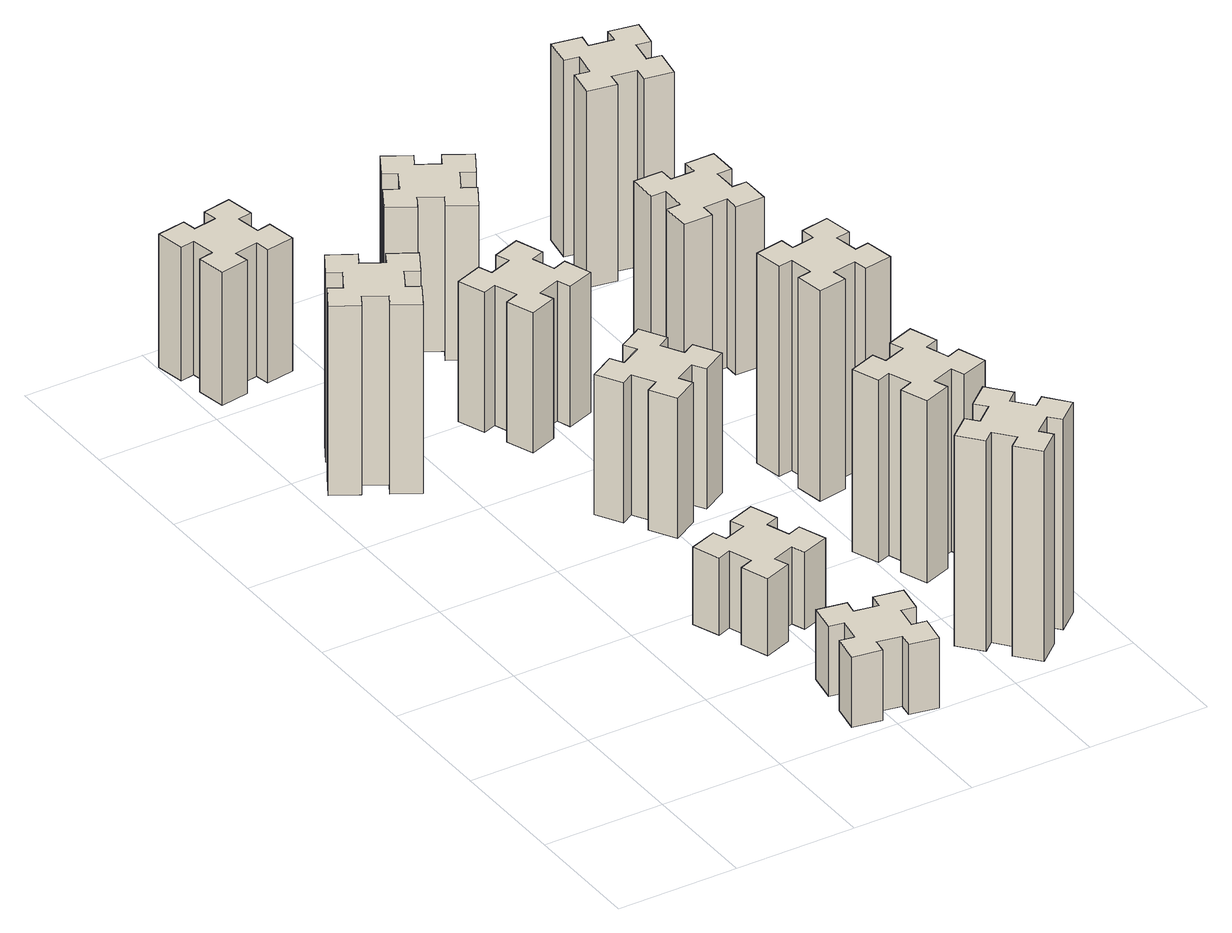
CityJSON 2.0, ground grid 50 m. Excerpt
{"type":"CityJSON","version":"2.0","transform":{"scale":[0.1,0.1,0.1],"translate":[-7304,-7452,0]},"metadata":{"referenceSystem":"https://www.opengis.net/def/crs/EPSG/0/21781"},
"CityObjects":{
"building1":{"type":"Building","attributes":{"class":"1000","function":"1000","usage":"1000","yearOfConstruction":2016,"roofType":"1000","measuredHeight":81,"storeysAboveGround":30,"storeysBelowGround":0},"geometry":[{"type":"Solid","lod":"1","boundaries":[[[[0,1,2,3,4,5,6,7,8,9,10,11,12,13,14,15,16,17,18,19]],[[17,16,20,21]],[[16,15,22,20]],[[15,14,23,22]],[[14,13,24,23]],[[13,12,25,24]],[[12,11,26,25]],[[11,10,27,26]],[[10,9,28,27]],[[9,8,29,28]],[[8,7,30,29]],[[7,6,31,30]],[[6,5,32,31]],[[5,4,33,32]],[[4,3,34,33]],[[3,2,35,34]],[[2,1,36,35]],[[1,0,37,36]],[[0,19,38,37]],[[19,18,39,38]],[[18,17,21,39]],[[24,25,26,27,28,29,30,31,32,33,34,35,36,37,38,39,21,20,22,23]]]]}]},
"building2":{"type":"Building","attributes":{"class":"1000","function":"1000","usage":"1000","yearOfConstruction":2016,"roofType":"1000","measuredHeight":30,"storeysAboveGround":30,"storeysBelowGround":0},"geometry":[{"type":"Solid","lod":"1","boundaries":[[[[40,41,42,43,44,45,46,47,48,49,50,51,52,53,54,55,56,57,58,59]],[[57,56,60,61]],[[56,55,62,60]],[[55,54,63,62]],[[54,53,64,63]],[[53,52,65,64]],[[52,51,66,65]],[[51,50,67,66]],[[50,49,68,67]],[[49,48,69,68]],[[48,47,70,69]],[[47,46,71,70]],[[46,45,72,71]],[[45,44,73,72]],[[44,43,74,73]],[[43,42,75,74]],[[42,41,76,75]],[[41,40,77,76]],[[40,59,78,77]],[[59,58,79,78]],[[58,57,61,79]],[[64,65,66,67,68,69,70,71,72,73,74,75,76,77,78,79,61,60,62,63]]]]}]},
"building3":{"type":"Building","attributes":{"class":"1000","function":"1000","usage":"1000","yearOfConstruction":2016,"roofType":"1000","measuredHeight":57,"storeysAboveGround":30,"storeysBelowGround":0},"geometry":[{"type":"Solid","lod":"1","boundaries":[[[[80,81,82,83,84,85,86,87,88,89,90,91,92,93,94,95,96,97,98,99]],[[97,96,100,101]],[[96,95,102,100]],[[95,94,103,102]],[[94,93,104,103]],[[93,92,105,104]],[[92,91,106,105]],[[91,90,107,106]],[[90,89,108,107]],[[89,88,109,108]],[[88,87,110,109]],[[87,86,111,110]],[[86,85,112,111]],[[85,84,113,112]],[[84,83,114,113]],[[83,82,115,114]],[[82,81,116,115]],[[81,80,117,116]],[[80,99,118,117]],[[99,98,119,118]],[[98,97,101,119]],[[104,105,106,107,108,109,110,111,112,113,114,115,116,117,118,119,101,100,102,103]]]]}]},
"building4":{"type":"Building","attributes":{"class":"1000","function":"1000","usage":"1000","yearOfConstruction":2016,"roofType":"1000","measuredHeight":33,"storeysAboveGround":30,"storeysBelowGround":0},"geometry":[{"type":"Solid","lod":"1","boundaries":[[[[120,121,122,123,124,125,126,127,128,129,130,131,132,133,134,135,136,137,138,139]],[[137,136,140,141]],[[136,135,142,140]],[[135,134,143,142]],[[134,133,144,143]],[[133,132,145,144]],[[132,131,146,145]],[[131,130,147,146]],[[130,129,148,147]],[[129,128,149,148]],[[128,127,150,149]],[[127,126,151,150]],[[126,125,152,151]],[[125,124,153,152]],[[124,123,154,153]],[[123,122,155,154]],[[122,121,156,155]],[[121,120,157,156]],[[120,139,158,157]],[[139,138,159,158]],[[138,137,141,159]],[[144,145,146,147,148,149,150,151,152,153,154,155,156,157,158,159,141,140,142,143]]]]}]},
"building5":{"type":"Building","attributes":{"class":"1000","function":"1000","usage":"1000","yearOfConstruction":2016,"roofType":"1000","measuredHeight":60,"storeysAboveGround":30,"storeysBelowGround":0},"geometry":[{"type":"Solid","lod":"1","boundaries":[[[[160,161,162,163,164,165,166,167,168,169,170,171,172,173,174,175,176,177,178,179]],[[177,176,180,181]],[[176,175,182,180]],[[175,174,183,182]],[[174,173,184,183]],[[173,172,185,184]],[[172,171,186,185]],[[171,170,187,186]],[[170,169,188,187]],[[169,168,189,188]],[[168,167,190,189]],[[167,166,191,190]],[[166,165,192,191]],[[165,164,193,192]],[[164,163,194,193]],[[163,162,195,194]],[[162,161,196,195]],[[161,160,197,196]],[[160,179,198,197]],[[179,178,199,198]],[[178,177,181,199]],[[184,185,186,187,188,189,190,191,192,193,194,195,196,197,198,199,181,180,182,183]]]]}]},
"building6":{"type":"Building","attributes":{"class":"1000","function":"1000","usage":"1000","yearOfConstruction":2016,"roofType":"1000","measuredHeight":60,"storeysAboveGround":30,"storeysBelowGround":0},"geometry":[{"type":"Solid","lod":"1","boundaries":[[[[200,201,202,203,204,205,206,207,208,209,210,211,212,213,214,215,216,217,218,219]],[[217,216,220,221]],[[216,215,222,220]],[[215,214,223,222]],[[214,213,224,223]],[[213,212,225,224]],[[212,211,226,225]],[[211,210,227,226]],[[210,209,228,227]],[[209,208,229,228]],[[208,207,230,229]],[[207,206,231,230]],[[206,205,232,231]],[[205,204,233,232]],[[204,203,234,233]],[[203,202,235,234]],[[202,201,236,235]],[[201,200,237,236]],[[200,219,238,237]],[[219,218,239,238]],[[218,217,221,239]],[[224,225,226,227,228,229,230,231,232,233,234,235,236,237,238,239,221,220,222,223]]]]}]},
"building7":{"type":"Building","attributes":{"class":"1000","function":"1000","usage":"1000","yearOfConstruction":2016,"roofType":"1000","measuredHeight":90,"storeysAboveGround":30,"storeysBelowGround":0},"geometry":[{"type":"Solid","lod":"1","boundaries":[[[[240,241,242,243,244,245,246,247,248,249,250,251,252,253,254,255,256,257,258,259]],[[257,256,260,261]],[[256,255,262,260]],[[255,254,263,262]],[[254,253,264,263]],[[253,252,265,264]],[[252,251,266,265]],[[251,250,267,266]],[[250,249,268,267]],[[249,248,269,268]],[[248,247,270,269]],[[247,246,271,270]],[[246,245,272,271]],[[245,244,273,272]],[[244,243,274,273]],[[243,242,275,274]],[[242,241,276,275]],[[241,240,277,276]],[[240,259,278,277]],[[259,258,279,278]],[[258,257,261,279]],[[264,265,266,267,268,269,270,271,272,273,274,275,276,277,278,279,261,260,262,263]]]]}]},
"building8":{"type":"Building","attributes":{"class":"1000","function":"1000","usage":"1000","yearOfConstruction":2016,"roofType":"1000","measuredHeight":66,"storeysAboveGround":30,"storeysBelowGround":0},"geometry":[{"type":"Solid","lod":"1","boundaries":[[[[280,281,282,283,284,285,286,287,288,289,290,291,292,293,294,295,296,297,298,299]],[[297,296,300,301]],[[296,295,302,300]],[[295,294,303,302]],[[294,293,304,303]],[[293,292,305,304]],[[292,291,306,305]],[[291,290,307,306]],[[290,289,308,307]],[[289,288,309,308]],[[288,287,310,309]],[[287,286,311,310]],[[286,285,312,311]],[[285,284,313,312]],[[284,283,314,313]],[[283,282,315,314]],[[282,281,316,315]],[[281,280,317,316]],[[280,299,318,317]],[[299,298,319,318]],[[298,297,301,319]],[[304,305,306,307,308,309,310,311,312,313,314,315,316,317,318,319,301,300,302,303]]]]}]},
"building9":{"type":"Building","attributes":{"class":"1000","function":"1000","usage":"1000","yearOfConstruction":2016,"roofType":"1000","measuredHeight":78,"storeysAboveGround":30,"storeysBelowGround":0},"geometry":[{"type":"Solid","lod":"1","boundaries":[[[[320,321,322,323,324,325,326,327,328,329,330,331,332,333,334,335,336,337,338,339]],[[337,336,340,341]],[[336,335,342,340]],[[335,334,343,342]],[[334,333,344,343]],[[333,332,345,344]],[[332,331,346,345]],[[331,330,347,346]],[[330,329,348,347]],[[329,328,349,348]],[[328,327,350,349]],[[327,326,351,350]],[[326,325,352,351]],[[325,324,353,352]],[[324,323,354,353]],[[323,322,355,354]],[[322,321,356,355]],[[321,320,357,356]],[[320,339,358,357]],[[339,338,359,358]],[[338,337,341,359]],[[344,345,346,347,348,349,350,351,352,353,354,355,356,357,358,359,341,340,342,343]]]]}]},
"building10":{"type":"Building","attributes":{"class":"1000","function":"1000","usage":"1000","yearOfConstruction":2016,"roofType":"1000","measuredHeight":90,"storeysAboveGround":30,"storeysBelowGround":0},"geometry":[{"type":"Solid","lod":"1","boundaries":[[[[360,361,362,363,364,365,366,367,368,369,370,371,372,373,374,375,376,377,378,379]],[[377,376,380,381]],[[376,375,382,380]],[[375,374,383,382]],[[374,373,384,383]],[[373,372,385,384]],[[372,371,386,385]],[[371,370,387,386]],[[370,369,388,387]],[[369,368,389,388]],[[368,367,390,389]],[[367,366,391,390]],[[366,365,392,391]],[[365,364,393,392]],[[364,363,394,393]],[[363,362,395,394]],[[362,361,396,395]],[[361,360,397,396]],[[360,379,398,397]],[[379,378,399,398]],[[378,377,381,399]],[[384,385,386,387,388,389,390,391,392,393,394,395,396,397,398,399,381,380,382,383]]]]}]},
"building11":{"type":"Building","attributes":{"class":"1000","function":"1000","usage":"1000","yearOfConstruction":2016,"roofType":"1000","measuredHeight":72,"storeysAboveGround":30,"storeysBelowGround":0},"geometry":[{"type":"Solid","lod":"1","boundaries":[[[[400,401,402,403,404,405,406,407,408,409,410,411,412,413,414,415,416,417,418,419]],[[417,416,420,421]],[[416,415,422,420]],[[415,414,423,422]],[[414,413,424,423]],[[413,412,425,424]],[[412,411,426,425]],[[411,410,427,426]],[[410,409,428,427]],[[409,408,429,428]],[[408,407,430,429]],[[407,406,431,430]],[[406,405,432,431]],[[405,404,433,432]],[[404,403,434,433]],[[403,402,435,434]],[[402,401,436,435]],[[401,400,437,436]],[[400,419,438,437]],[[419,418,439,438]],[[418,417,421,439]],[[424,425,426,427,428,429,430,431,432,433,434,435,436,437,438,439,421,420,422,423]]]]}]},
"building12":{"type":"Building","attributes":{"class":"1000","function":"1000","usage":"1000","yearOfConstruction":2016,"roofType":"1000","measuredHeight":84,"storeysAboveGround":30,"storeysBelowGround":0},"geometry":[{"type":"Solid","lod":"1","boundaries":[[[[440,441,442,443,444,445,446,447,448,449,450,451,452,453,454,455,456,457,458,459]],[[457,456,460,461]],[[456,455,462,460]],[[455,454,463,462]],[[454,453,464,463]],[[453,452,465,464]],[[452,451,466,465]],[[451,450,467,466]],[[450,449,468,467]],[[449,448,469,468]],[[448,447,470,469]],[[447,446,471,470]],[[446,445,472,471]],[[445,444,473,472]],[[444,443,474,473]],[[443,442,475,474]],[[442,441,476,475]],[[441,440,477,476]],[[440,459,478,477]],[[459,458,479,478]],[[458,457,461,479]],[[464,465,466,467,468,469,470,471,472,473,474,475,476,477,478,479,461,460,462,463]]]]}]}
},
"vertices":[
[404,2496,0],[317,2546,0],[347,2598,0],[243,2658,0],[183,2554,0],[235,2524,0],[185,2437,0],[133,2467,0],[73,2363,0],[177,2303,0],[207,2355,0],[294,2305,0],[264,2253,0],[368,2193,0],[428,2297,0],[376,2327,0],[426,2414,0],[478,2384,0],[538,2488,0],[434,2548,0],[426,2414,810],[478,2384,810],[376,2327,810],[428,2297,810],[368,2193,810],[264,2253,810],[294,2305,810],[207,2355,810],[177,2303,810],[73,2363,810],[133,2467,810],[185,2437,810],[235,2524,810],[183,2554,810],[243,2658,810],[347,2598,810],[317,2546,810],[404,2496,810],[434,2548,810],[538,2488,810],
[946,274,0],[928,175,0],[869,186,0],[848,67,0],[967,47,0],[977,106,0],[1075,88,0],[1065,29,0],[1183,8,0],[1204,127,0],[1145,137,0],[1162,235,0],[1221,225,0],[1242,343,0],[1124,364,0],[1114,305,0],[1015,322,0],[1026,381,0],[907,402,0],[887,284,0],[1015,322,300],[1026,381,300],[1114,305,300],[1124,364,300],[1242,343,300],[1221,225,300],[1162,235,300],[1145,137,300],[1204,127,300],[1183,8,300],[1065,29,300],[1075,88,300],[977,106,300],[967,47,300],[848,67,300],[869,186,300],[928,175,300],[946,274,300],[887,284,300],[907,402,300],
[88,3295,0],[106,3197,0],[47,3187,0],[67,3068,0],[186,3089,0],[175,3148,0],[274,3166,0],[284,3107,0],[402,3127,0],[381,3246,0],[322,3235,0],[305,3334,0],[364,3344,0],[343,3462,0],[225,3441,0],[235,3382,0],[137,3365,0],[127,3424,0],[8,3403,0],[29,3285,0],[137,3365,570],[127,3424,570],[235,3382,570],[225,3441,570],[343,3462,570],[364,3344,570],[305,3334,570],[322,3235,570],[381,3246,570],[402,3127,570],[284,3107,570],[274,3166,570],[175,3148,570],[186,3089,570],[67,3068,570],[47,3187,570],[106,3197,570],[88,3295,570],[29,3285,570],[8,3403,570],
[1066,836,0],[1032,930,0],[1088,950,0],[1047,1063,0],[934,1022,0],[955,966,0],[861,932,0],[840,988,0],[727,947,0],[769,834,0],[825,855,0],[859,761,0],[803,740,0],[844,627,0],[957,669,0],[936,725,0],[1030,759,0],[1050,703,0],[1163,744,0],[1122,857,0],[1030,759,330],[1050,703,330],[936,725,330],[957,669,330],[844,627,330],[803,740,330],[859,761,330],[825,855,330],[769,834,330],[727,947,330],[840,988,330],[861,932,330],[955,966,330],[934,1022,330],[1047,1063,330],[1088,950,330],[1032,930,330],[1066,836,330],[1122,857,330],[1163,744,330],
[1166,1697,0],[1116,1784,0],[1168,1814,0],[1108,1918,0],[1004,1858,0],[1034,1806,0],[947,1756,0],[917,1808,0],[813,1748,0],[873,1644,0],[925,1674,0],[975,1587,0],[923,1557,0],[983,1453,0],[1087,1513,0],[1057,1565,0],[1144,1615,0],[1174,1563,0],[1278,1623,0],[1218,1727,0],[1144,1615,600],[1174,1563,600],[1057,1565,600],[1087,1513,600],[983,1453,600],[923,1557,600],[975,1587,600],[925,1674,600],[873,1644,600],[813,1748,600],[917,1808,600],[947,1756,600],[1034,1806,600],[1004,1858,600],[1108,1918,600],[1168,1814,600],[1116,1784,600],[1166,1697,600],[1218,1727,600],[1278,1623,600],
[936,2305,0],[1030,2339,0],[1050,2283,0],[1163,2324,0],[1122,2437,0],[1066,2416,0],[1032,2510,0],[1088,2530,0],[1047,2643,0],[934,2602,0],[955,2546,0],[861,2512,0],[840,2568,0],[727,2527,0],[769,2414,0],[825,2435,0],[859,2341,0],[803,2320,0],[844,2207,0],[957,2249,0],[859,2341,600],[803,2320,600],[825,2435,600],[769,2414,600],[727,2527,600],[840,2568,600],[861,2512,600],[955,2546,600],[934,2602,600],[1047,2643,600],[1088,2530,600],[1032,2510,600],[1066,2416,600],[1122,2437,600],[1163,2324,600],[1050,2283,600],[1030,2339,600],[936,2305,600],[957,2249,600],[844,2207,600],
[1718,189,0],[1794,253,0],[1833,207,0],[1925,284,0],[1848,376,0],[1802,338,0],[1737,414,0],[1783,453,0],[1706,545,0],[1614,468,0],[1653,422,0],[1576,357,0],[1538,403,0],[1446,326,0],[1523,234,0],[1569,273,0],[1633,196,0],[1587,158,0],[1664,66,0],[1756,143,0],[1633,196,900],[1587,158,900],[1569,273,900],[1523,234,900],[1446,326,900],[1538,403,900],[1576,357,900],[1653,422,900],[1614,468,900],[1706,545,900],[1783,453,900],[1737,414,900],[1802,338,900],[1848,376,900],[1925,284,900],[1833,207,900],[1794,253,900],[1718,189,900],[1756,143,900],[1664,66,900],
[1044,3136,0],[957,3186,0],[987,3238,0],[883,3298,0],[823,3194,0],[875,3164,0],[825,3077,0],[773,3107,0],[713,3003,0],[817,2943,0],[847,2995,0],[934,2945,0],[904,2893,0],[1008,2833,0],[1068,2937,0],[1016,2967,0],[1066,3054,0],[1118,3024,0],[1178,3128,0],[1074,3188,0],[1066,3054,660],[1118,3024,660],[1016,2967,660],[1068,2937,660],[1008,2833,660],[904,2893,660],[934,2945,660],[847,2995,660],[817,2943,660],[713,3003,660],[773,3107,660],[825,3077,660],[875,3164,660],[823,3194,660],[883,3298,660],[987,3238,660],[957,3186,660],[1044,3136,660],[1074,3188,660],[1178,3128,660],
[1565,955,0],[1599,861,0],[1543,840,0],[1584,727,0],[1697,769,0],[1676,825,0],[1770,859,0],[1790,803,0],[1903,844,0],[1862,957,0],[1806,936,0],[1772,1030,0],[1828,1050,0],[1787,1163,0],[1674,1122,0],[1695,1066,0],[1601,1032,0],[1580,1088,0],[1467,1047,0],[1509,934,0],[1601,1032,780],[1580,1088,780],[1695,1066,780],[1674,1122,780],[1787,1163,780],[1828,1050,780],[1772,1030,780],[1806,936,780],[1862,957,780],[1903,844,780],[1790,803,780],[1770,859,780],[1676,825,780],[1697,769,780],[1584,727,780],[1543,840,780],[1599,861,780],[1565,955,780],[1509,934,780],[1467,1047,780],
[1715,1702,0],[1617,1685,0],[1607,1744,0],[1488,1723,0],[1509,1605,0],[1568,1615,0],[1586,1517,0],[1527,1507,0],[1547,1388,0],[1666,1409,0],[1655,1468,0],[1754,1486,0],[1764,1427,0],[1882,1447,0],[1861,1566,0],[1802,1555,0],[1785,1654,0],[1844,1664,0],[1823,1782,0],[1705,1761,0],[1785,1654,900],[1844,1664,900],[1802,1555,900],[1861,1566,900],[1882,1447,900],[1764,1427,900],[1754,1486,900],[1655,1468,900],[1666,1409,900],[1547,1388,900],[1527,1507,900],[1586,1517,900],[1568,1615,900],[1509,1605,900],[1488,1723,900],[1607,1744,900],[1617,1685,900],[1715,1702,900],[1705,1761,900],[1823,1782,900],
[1735,2535,0],[1635,2535,0],[1635,2595,0],[1515,2595,0],[1515,2475,0],[1575,2475,0],[1575,2375,0],[1515,2375,0],[1515,2255,0],[1635,2255,0],[1635,2315,0],[1735,2315,0],[1735,2255,0],[1855,2255,0],[1855,2375,0],[1795,2375,0],[1795,2475,0],[1855,2475,0],[1855,2595,0],[1735,2595,0],[1795,2475,720],[1855,2475,720],[1795,2375,720],[1855,2375,720],[1855,2255,720],[1735,2255,720],[1735,2315,720],[1635,2315,720],[1635,2255,720],[1515,2255,720],[1515,2375,720],[1575,2375,720],[1575,2475,720],[1515,2475,720],[1515,2595,720],[1635,2595,720],[1635,2535,720],[1735,2535,720],[1735,2595,720],[1855,2595,720],
[1885,3097,0],[1902,3195,0],[1961,3185,0],[1982,3303,0],[1864,3324,0],[1854,3265,0],[1755,3282,0],[1766,3341,0],[1647,3362,0],[1627,3244,0],[1686,3234,0],[1668,3135,0],[1609,3146,0],[1588,3027,0],[1707,3007,0],[1717,3066,0],[1815,3048,0],[1805,2989,0],[1923,2968,0],[1944,3087,0],[1815,3048,840],[1805,2989,840],[1717,3066,840],[1707,3007,840],[1588,3027,840],[1609,3146,840],[1668,3135,840],[1686,3234,840],[1627,3244,840],[1647,3362,840],[1766,3341,840],[1755,3282,840],[1854,3265,840],[1864,3324,840],[1982,3303,840],[1961,3185,840],[1902,3195,840],[1885,3097,840],[1944,3087,840],[1923,2968,840]
]}
